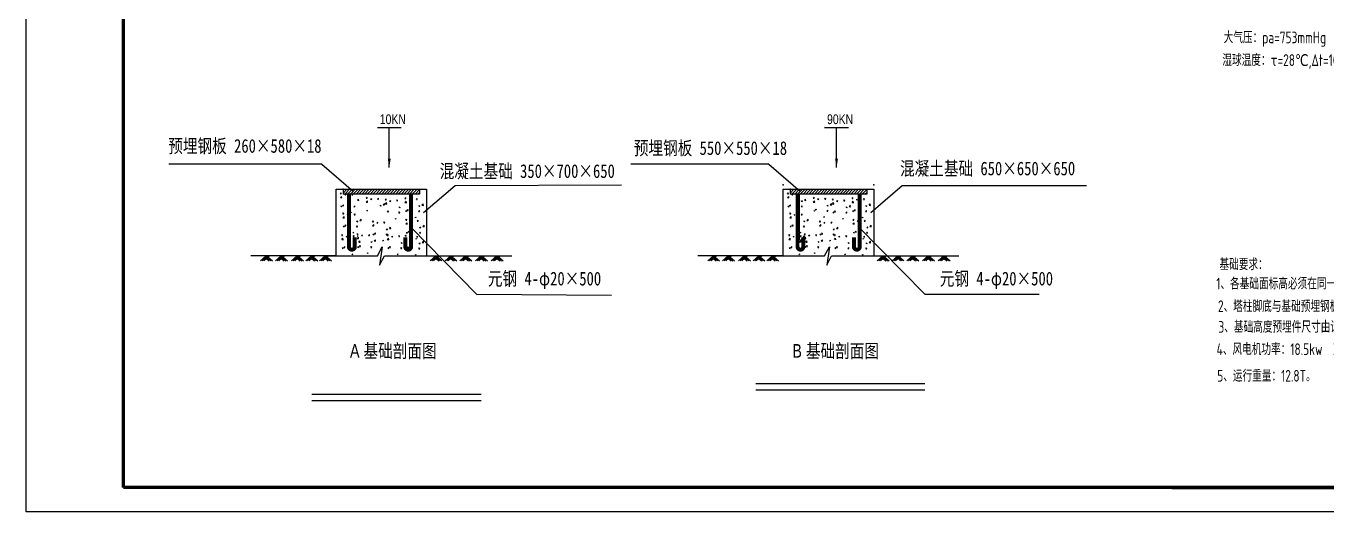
# Model space of a CAD drawing. Extents: x -194157 to -193737, y -49698 to -49401.
# Drawn here: x -194157 to -193890.2, y -49698.1 to -49598.5 of the extents above; entities that cross this region are included whole.
import ezdxf

# ---------------------------------------------------------------- set-up
doc = ezdxf.new("R2010")
doc.units = 0
doc.layers.get('0').update_dxf_attribs({"linetype": 'CONTINUOUS'})
doc.layers.add('图框线', color=6, linetype='CONTINUOUS', lineweight=80)
doc.layers.add('文字', color=3, linetype='CONTINUOUS')
doc.layers.add('细实线', color=9, linetype='CONTINUOUS')
doc.styles.add('ISOCP', font='isocp.shx', dxfattribs={"bigfont": 'hztxt.shx'})
doc.styles.get("Standard").update_dxf_attribs({"font": ''})
doc.styles.add('尺寸', font='txt4.shx', dxfattribs={"width": 0.8, "bigfont": 'gbcbig.shx'})
doc.styles.add('标题', font='ARIALN.TTF', dxfattribs={"width": 0.785})
doc.styles.get('Standard').set_extended_font_data('SimSun')
doc.dimstyles.new('DIN', dxfattribs={"dimtxt": 2.5, "dimasz": 2.5, "dimexe": 1.25, "dimexo": 0.625, "dimtad": 1, "dimtih": 1, "dimdec": 4, "dimdsep": 46, "dimlunit": 6, "dimtxsty": 'Standard', "dimcen": 2.5, "dimadec": 0, "dimazin": 0, "dimtfac": 1, "dimtdec": 4, "dimtmove": 0, "dimatfit": 3, "dimfxl": 0, "dimtvp": 1, "dimtolj": 1, "dimtzin": 0, "dimarcsym": 0})

msp = doc.modelspace()

# ---------------------------------------------------------------- linework, layer by layer
for p, q in [((-194084.94621, -49619.3233), (-194080.06733, -49619.3233)), ((-193993.219, -49619.3233), (-193988.34011, -49619.3233)), ((-194007.35297, -49671.79197), (-193972.64015, -49671.79197)), ((-194007.35297, -49673.10841), (-193972.64015, -49673.10841)), ((-194098.40448, -49673.98559), (-194063.69166, -49673.98559)), ((-194098.40448, -49675.30203), (-194063.69166, -49675.30203))]:
    msp.add_line(p, q)
at = {"color": 5}
for p, q in [((-194096.31665, -49626.87851), (-194127.70763, -49626.87851)), ((-194096.31665, -49626.87851), (-194089.85332, -49632.43154)), ((-194004.62963, -49626.87851), (-194032.95995, -49626.87851)), ((-194004.62963, -49626.87851), (-193998.1663, -49632.43154)), ((-194068.99337, -49631.28977), (-194075.4567, -49636.84281)), ((-194034.9114, -49631.16499), (-194068.99337, -49631.28977)), ((-193977.30635, -49631.28977), (-193983.76968, -49636.84281)), ((-193939.49336, -49631.28977), (-193977.30635, -49631.28977)), ((-194064.54382, -49653.55457), (-194078.05956, -49639.7765)), ((-193972.56983, -49653.55457), (-193986.44274, -49639.52952)), ((-194036.92918, -49653.76503), (-194064.54382, -49653.55457)), ((-193949.2209, -49653.55457), (-193972.56983, -49653.55457))]:
    msp.add_line(p, q, dxfattribs=at)
at = {"layer": '图框线'}
for p, q in [((-194137.00229, -49693.14325), (-194137.00229, -49406.14325)), ((-193742.00229, -49693.14325), (-194137.00229, -49693.14325)), ((-193922.00229, -49693.14325), (-193742.00229, -49693.14325))]:
    msp.add_line(p, q, dxfattribs=at)
at = {"layer": '细实线'}
for p, q in [((-194157.00229, -49698.14325), (-194157.00229, -49401.14325)), ((-194093.42678, -49632.005), (-194074.84284, -49632.005)), ((-194093.42678, -49645.64043), (-194093.42678, -49632.005)), ((-194092.53433, -49633.71748), (-194092.28024, -49633.45267)), ((-194092.53433, -49633.71748), (-194092.2442, -49633.76248)), ((-194092.53328, -49632.90122), (-194092.37602, -49632.7138)), ((-194092.53328, -49632.90122), (-194092.3383, -49632.91828)), ((-194092.33825, -49632.91845), (-194092.37597, -49632.71397)), ((-194092.24416, -49633.76262), (-194092.2802, -49633.45281)), ((-194091.99236, -49632.78954), (-194091.20782, -49632.005)), ((-194091.99236, -49632.21285), (-194091.78451, -49632.005)), ((-194091.99236, -49632.005), (-194091.99236, -49632.99729)), ((-194076.27725, -49632.99729), (-194091.99236, -49632.99729)), ((-194091.64837, -49633.10164), (-194091.41995, -49633.01395)), ((-194091.64837, -49633.10164), (-194091.4861, -49633.21109)), ((-194091.62343, -49632.99729), (-194090.63114, -49632.005)), ((-194091.48605, -49633.21125), (-194091.41991, -49633.01412)), ((-194091.04674, -49632.99729), (-194090.05445, -49632.005)), ((-194090.47005, -49632.99729), (-194089.47776, -49632.005)), ((-194090.19342, -49633.10594), (-194090.03615, -49632.91851)), ((-194090.19342, -49633.10594), (-194089.99843, -49633.123)), ((-194089.99838, -49633.12316), (-194090.0361, -49632.91868)), ((-194089.89337, -49632.99729), (-194088.90108, -49632.005)), ((-194089.31668, -49632.99729), (-194088.32439, -49632.005)), ((-194088.73999, -49632.99729), (-194087.7477, -49632.005)), ((-194088.16331, -49632.99729), (-194087.17102, -49632.005)), ((-194087.58662, -49632.99729), (-194086.59433, -49632.005)), ((-194087.22583, -49633.80803), (-194087.06856, -49633.6206)), ((-194087.22583, -49633.80803), (-194087.03084, -49633.82509)), ((-194087.0308, -49633.82526), (-194087.06852, -49633.62077)), ((-194087.00993, -49632.99729), (-194086.01764, -49632.005)), ((-194086.43325, -49632.99729), (-194085.44096, -49632.005)), ((-194085.85656, -49632.99729), (-194084.86427, -49632.005)), ((-194085.27988, -49632.99729), (-194084.28758, -49632.005)), ((-194084.70319, -49632.99729), (-194083.7109, -49632.005)), ((-194084.1265, -49632.99729), (-194083.13421, -49632.005)), ((-194083.54982, -49632.99729), (-194082.55752, -49632.005)), ((-194082.97313, -49632.99729), (-194081.98084, -49632.005)), ((-194082.39644, -49632.99729), (-194081.40415, -49632.005)), ((-194081.81976, -49632.99729), (-194080.82747, -49632.005)), ((-194081.24307, -49632.99729), (-194080.25078, -49632.005)), ((-194080.66638, -49632.99729), (-194079.67409, -49632.005)), ((-194080.0897, -49632.99729), (-194079.09741, -49632.005)), ((-194079.51301, -49632.99729), (-194078.52072, -49632.005)), ((-194079.28734, -49633.89871), (-194079.13007, -49633.71128)), ((-194079.0923, -49633.91593), (-194079.13002, -49633.71145)), ((-194078.93632, -49632.99729), (-194077.94403, -49632.005)), ((-194078.35964, -49632.99729), (-194077.36735, -49632.005)), ((-194077.78295, -49632.99729), (-194076.79066, -49632.005)), ((-194077.20626, -49632.99729), (-194076.27725, -49632.06828)), ((-194076.62958, -49632.99729), (-194076.27725, -49632.64496)), ((-194076.27725, -49632.005), (-194076.27725, -49632.99729)), ((-194074.84284, -49632.005), (-194074.84284, -49645.64043)), ((-194001.73975, -49632.005), (-193983.15582, -49632.005)), ((-194001.73975, -49645.64043), (-194001.73975, -49632.005)), ((-194000.84731, -49633.71748), (-194000.59322, -49633.45267)), ((-194000.84731, -49633.71748), (-194000.55718, -49633.76248)), ((-194000.84626, -49632.90122), (-194000.68899, -49632.7138)), ((-194000.84626, -49632.90122), (-194000.65127, -49632.91828)), ((-194000.65122, -49632.91845), (-194000.68894, -49632.71397)), ((-194000.55713, -49633.76262), (-194000.59317, -49633.45281)), ((-194000.30534, -49632.005), (-194000.30534, -49632.99729)), ((-194000.30534, -49632.78954), (-193999.5208, -49632.005)), ((-194000.30534, -49632.21285), (-194000.09749, -49632.005)), ((-193984.59023, -49632.99729), (-194000.30534, -49632.99729)), ((-193999.96135, -49633.10164), (-193999.73293, -49633.01395)), ((-193999.96135, -49633.10164), (-193999.79908, -49633.21109)), ((-193999.9364, -49632.99729), (-193998.94411, -49632.005)), ((-193999.79903, -49633.21125), (-193999.73288, -49633.01412)), ((-193999.35972, -49632.99729), (-193998.36743, -49632.005)), ((-193998.78303, -49632.99729), (-193997.79074, -49632.005)), ((-193998.56255, -49632.99729), (-193998.56255, -49642.33585)), ((-193998.50639, -49633.10594), (-193998.34912, -49632.91851)), ((-193998.50639, -49633.10594), (-193998.3114, -49633.123)), ((-193998.41732, -49632.99729), (-193998.41732, -49642.33585)), ((-193998.31136, -49633.12316), (-193998.34908, -49632.91868)), ((-193998.20634, -49632.99729), (-193997.21405, -49632.005)), ((-193997.62966, -49632.99729), (-193996.63737, -49632.005)), ((-193997.05297, -49632.99729), (-193996.06068, -49632.005)), ((-193996.47628, -49632.99729), (-193995.48399, -49632.005)), ((-193995.8996, -49632.99729), (-193994.90731, -49632.005)), ((-193995.53881, -49633.80803), (-193995.38154, -49633.6206)), ((-193995.53881, -49633.80803), (-193995.34382, -49633.82509)), ((-193995.34377, -49633.82526), (-193995.38149, -49633.62077)), ((-193995.32291, -49632.99729), (-193994.33062, -49632.005)), ((-193994.74623, -49632.99729), (-193993.75393, -49632.005)), ((-193994.16954, -49632.99729), (-193993.17725, -49632.005)), ((-193993.59285, -49632.99729), (-193992.60056, -49632.005)), ((-193993.01617, -49632.99729), (-193992.02387, -49632.005)), ((-193992.43948, -49632.99729), (-193991.44719, -49632.005)), ((-193991.86279, -49632.99729), (-193990.8705, -49632.005)), ((-193991.28611, -49632.99729), (-193990.29381, -49632.005)), ((-193990.70942, -49632.99729), (-193989.71713, -49632.005)), ((-193990.13273, -49632.99729), (-193989.14044, -49632.005)), ((-193989.55605, -49632.99729), (-193988.56376, -49632.005)), ((-193988.97936, -49632.99729), (-193987.98707, -49632.005)), ((-193988.40267, -49632.99729), (-193987.41038, -49632.005)), ((-193987.82599, -49632.99729), (-193986.8337, -49632.005)), ((-193987.60032, -49633.89871), (-193987.44305, -49633.71128)), ((-193987.40528, -49633.91593), (-193987.443, -49633.71145)), ((-193987.2493, -49632.99729), (-193986.25701, -49632.005)), ((-193986.67261, -49632.99729), (-193985.68032, -49632.005)), ((-193986.09593, -49632.99729), (-193985.10364, -49632.005)), ((-193985.51924, -49632.99729), (-193984.59023, -49632.06828)), ((-193984.94255, -49632.99729), (-193984.59023, -49632.64496)), ((-193984.59023, -49632.005), (-193984.59023, -49632.99729)), ((-193983.15582, -49632.005), (-193983.15582, -49645.64043)), ((-194092.44212, -49635.46724), (-194092.2137, -49635.37956)), ((-194092.44212, -49635.46724), (-194092.27985, -49635.5767)), ((-194092.27981, -49635.57686), (-194092.21366, -49635.37973)), ((-194092.08065, -49635.35505), (-194091.92338, -49635.16762)), ((-194092.08065, -49635.35505), (-194091.88566, -49635.37211)), ((-194091.88561, -49635.37228), (-194091.92333, -49635.16779)), ((-194089.74078, -49635.55976), (-194089.58351, -49635.37234)), ((-194089.74078, -49635.55976), (-194089.54579, -49635.57682)), ((-194089.54574, -49635.57699), (-194089.58346, -49635.3725)), ((-194089.05275, -49634.25744), (-194088.79866, -49633.99263)), ((-194089.05275, -49634.25744), (-194088.76262, -49634.30244)), ((-194088.76257, -49634.30259), (-194088.79861, -49633.99277)), ((-194087.22688, -49634.62429), (-194086.97279, -49634.35947)), ((-194087.22688, -49634.62429), (-194086.93675, -49634.66928)), ((-194087.13467, -49636.37405), (-194086.90625, -49636.28637)), ((-194087.13467, -49636.37405), (-194086.9724, -49636.4835)), ((-194086.9367, -49634.66943), (-194086.97275, -49634.35962)), ((-194086.34092, -49634.00844), (-194086.1125, -49633.92076)), ((-194086.34092, -49634.00844), (-194086.17865, -49634.11789)), ((-194086.1786, -49634.11806), (-194086.11245, -49633.92093)), ((-194084.88596, -49634.01274), (-194084.72869, -49633.82532)), ((-194084.88596, -49634.01274), (-194084.69097, -49634.0298)), ((-194084.69093, -49634.02997), (-194084.72865, -49633.82548)), ((-194084.39367, -49635.32188), (-194084.16525, -49635.2342)), ((-194084.39367, -49635.32188), (-194084.2314, -49635.43133)), ((-194084.23135, -49635.4315), (-194084.16521, -49635.23436)), ((-194083.7453, -49635.16425), (-194083.49121, -49634.89943)), ((-194083.7453, -49635.16425), (-194083.45516, -49635.20925)), ((-194083.45512, -49635.20939), (-194083.49116, -49634.89958)), ((-194083.32568, -49634.987), (-194083.07159, -49634.72218)), ((-194083.32568, -49634.987), (-194083.03555, -49635.032)), ((-194083.32463, -49634.17074), (-194083.16736, -49633.98332)), ((-194083.32463, -49634.17074), (-194083.12964, -49634.1878)), ((-194083.1296, -49634.18797), (-194083.16732, -49633.98348)), ((-194083.0355, -49635.03214), (-194083.07155, -49634.72233)), ((-194082.87199, -49636.62457), (-194082.71472, -49636.43714)), ((-194082.67696, -49636.64179), (-194082.71468, -49636.43731)), ((-194082.43972, -49634.37115), (-194082.2113, -49634.28347)), ((-194082.43972, -49634.37115), (-194082.27745, -49634.48061)), ((-194082.2774, -49634.48077), (-194082.21125, -49634.28364)), ((-194080.98476, -49634.37545), (-194080.82749, -49634.18803)), ((-194080.98476, -49634.37545), (-194080.78977, -49634.39251)), ((-194080.78973, -49634.39268), (-194080.82745, -49634.1882)), ((-194080.49247, -49635.68459), (-194080.26405, -49635.59691)), ((-194080.49247, -49635.68459), (-194080.3302, -49635.79404)), ((-194080.33015, -49635.79421), (-194080.26401, -49635.59708)), ((-194079.28839, -49634.71496), (-194079.0343, -49634.45015)), ((-194079.28839, -49634.71496), (-194078.99826, -49634.75996)), ((-194079.28734, -49633.89871), (-194079.09235, -49633.91577)), ((-194079.19618, -49636.46472), (-194078.96776, -49636.37704)), ((-194079.19618, -49636.46472), (-194079.0339, -49636.57418)), ((-194078.99821, -49634.76011), (-194079.03425, -49634.45029)), ((-194079.03386, -49636.57434), (-194078.96771, -49636.37721)), ((-194078.8347, -49636.35253), (-194078.67743, -49636.16511)), ((-194078.8347, -49636.35253), (-194078.63971, -49636.36959)), ((-194078.63966, -49636.36976), (-194078.67738, -49636.16527)), ((-194078.40242, -49634.09912), (-194078.17401, -49634.01144)), ((-194078.40242, -49634.09912), (-194078.24015, -49634.20857)), ((-194078.24011, -49634.20874), (-194078.17396, -49634.0116)), ((-194076.94747, -49634.10342), (-194076.7902, -49633.91599)), ((-194076.94747, -49634.10342), (-194076.75248, -49634.12048)), ((-194076.75243, -49634.12065), (-194076.79015, -49633.91616)), ((-194076.49483, -49636.55724), (-194076.33756, -49636.36982)), ((-194076.45518, -49635.41255), (-194076.22676, -49635.32487)), ((-194076.45518, -49635.41255), (-194076.2929, -49635.52201)), ((-194076.2998, -49636.57447), (-194076.33752, -49636.36999)), ((-194076.29286, -49635.52217), (-194076.22671, -49635.32504)), ((-194075.8068, -49635.25493), (-194075.55271, -49634.99011)), ((-194075.8068, -49635.25493), (-194075.51667, -49635.29992)), ((-194075.51662, -49635.30007), (-194075.55267, -49634.99026)), ((-194000.7551, -49635.46724), (-194000.52668, -49635.37956)), ((-194000.7551, -49635.46724), (-194000.59283, -49635.5767)), ((-194000.59278, -49635.57686), (-194000.52664, -49635.37973)), ((-194000.39362, -49635.35505), (-194000.23635, -49635.16762)), ((-194000.39362, -49635.35505), (-194000.19863, -49635.37211)), ((-194000.19859, -49635.37228), (-194000.23631, -49635.16779)), ((-193998.05375, -49635.55976), (-193997.89648, -49635.37234)), ((-193998.05375, -49635.55976), (-193997.85876, -49635.57682)), ((-193998.0141, -49634.41507), (-193997.78568, -49634.32739)), ((-193998.0141, -49634.41507), (-193997.85183, -49634.52452)), ((-193997.85872, -49635.57699), (-193997.89644, -49635.3725)), ((-193997.85178, -49634.52469), (-193997.78564, -49634.32756)), ((-193997.36572, -49634.25744), (-193997.11163, -49633.99263)), ((-193997.36572, -49634.25744), (-193997.07559, -49634.30244)), ((-193997.07555, -49634.30259), (-193997.11159, -49633.99277)), ((-193995.53986, -49634.62429), (-193995.28577, -49634.35947)), ((-193995.53986, -49634.62429), (-193995.24973, -49634.66928)), ((-193995.44765, -49636.37405), (-193995.28538, -49636.4835)), ((-193995.24968, -49634.66943), (-193995.28572, -49634.35962)), ((-193995.28533, -49636.48367), (-193995.21918, -49636.28653)), ((-193995.08617, -49636.26186), (-193994.9289, -49636.07443)), ((-193994.89114, -49636.27908), (-193994.92886, -49636.0746)), ((-193994.6539, -49634.00844), (-193994.42548, -49633.92076)), ((-193994.6539, -49634.00844), (-193994.49162, -49634.11789)), ((-193994.49158, -49634.11806), (-193994.42543, -49633.92093)), ((-193993.19894, -49634.01274), (-193993.04167, -49633.82532)), ((-193993.19894, -49634.01274), (-193993.00395, -49634.0298)), ((-193993.0039, -49634.02997), (-193993.04162, -49633.82548)), ((-193992.7463, -49636.46657), (-193992.58903, -49636.27914)), ((-193992.7463, -49636.46657), (-193992.55131, -49636.48363)), ((-193992.70665, -49635.32188), (-193992.47823, -49635.2342)), ((-193992.70665, -49635.32188), (-193992.54438, -49635.43133)), ((-193992.55127, -49636.4838), (-193992.58899, -49636.27931)), ((-193992.54433, -49635.4315), (-193992.47818, -49635.23436)), ((-193992.05827, -49635.16425), (-193991.80418, -49634.89943)), ((-193992.05827, -49635.16425), (-193991.76814, -49635.20925)), ((-193991.76809, -49635.20939), (-193991.80414, -49634.89958)), ((-193991.63866, -49634.987), (-193991.38457, -49634.72218)), ((-193991.63866, -49634.987), (-193991.34853, -49635.032)), ((-193991.63761, -49634.17074), (-193991.48034, -49633.98332)), ((-193991.63761, -49634.17074), (-193991.44262, -49634.1878)), ((-193991.44257, -49634.18797), (-193991.48029, -49633.98348)), ((-193991.34848, -49635.03214), (-193991.38452, -49634.72233)), ((-193991.18497, -49636.62457), (-193991.0277, -49636.43714)), ((-193990.98994, -49636.64179), (-193991.02765, -49636.43731)), ((-193990.7527, -49634.37115), (-193990.52428, -49634.28347)), ((-193990.7527, -49634.37115), (-193990.59042, -49634.48061)), ((-193990.59038, -49634.48077), (-193990.52423, -49634.28364)), ((-193989.29774, -49634.37545), (-193989.14047, -49634.18803)), ((-193989.29774, -49634.37545), (-193989.10275, -49634.39251)), ((-193989.1027, -49634.39268), (-193989.14042, -49634.1882)), ((-193988.80545, -49635.68459), (-193988.57703, -49635.59691)), ((-193988.80545, -49635.68459), (-193988.64318, -49635.79404)), ((-193988.64313, -49635.79421), (-193988.57698, -49635.59708)), ((-193988.15707, -49635.52696), (-193987.90298, -49635.26214)), ((-193988.15707, -49635.52696), (-193987.86694, -49635.57196)), ((-193987.60137, -49634.71496), (-193987.34728, -49634.45015)), ((-193987.60137, -49634.71496), (-193987.31123, -49634.75996)), ((-193987.60032, -49633.89871), (-193987.40533, -49633.91577)), ((-193987.50915, -49636.46472), (-193987.28074, -49636.37704)), ((-193987.50915, -49636.46472), (-193987.34688, -49636.57418)), ((-193987.31119, -49634.76011), (-193987.34723, -49634.45029)), ((-193987.34684, -49636.57434), (-193987.28069, -49636.37721)), ((-193987.14768, -49636.35253), (-193986.99041, -49636.16511)), ((-193987.14768, -49636.35253), (-193986.95269, -49636.36959)), ((-193986.95264, -49636.36976), (-193986.99036, -49636.16527)), ((-193986.7154, -49634.09912), (-193986.48698, -49634.01144)), ((-193986.7154, -49634.09912), (-193986.55313, -49634.20857)), ((-193986.55308, -49634.20874), (-193986.48694, -49634.0116)), ((-193985.26045, -49634.10342), (-193985.10318, -49633.91599)), ((-193985.26045, -49634.10342), (-193985.06546, -49634.12048)), ((-193985.06541, -49634.12065), (-193985.10313, -49633.91616)), ((-193984.80781, -49636.55724), (-193984.65054, -49636.36982)), ((-193984.76815, -49635.41255), (-193984.53974, -49635.32487)), ((-193984.76815, -49635.41255), (-193984.60588, -49635.52201)), ((-193984.61277, -49636.57447), (-193984.65049, -49636.36999)), ((-193984.60584, -49635.52217), (-193984.53969, -49635.32504)), ((-193984.11978, -49635.25493), (-193983.86569, -49634.99011)), ((-193984.11978, -49635.25493), (-193983.82965, -49635.29992)), ((-193983.8296, -49635.30007), (-193983.86564, -49634.99026)), ((-194092.03535, -49637.84342), (-194091.78126, -49637.5786)), ((-194092.03535, -49637.84342), (-194091.74522, -49637.88841)), ((-194092.0343, -49637.02716), (-194091.87703, -49636.83973)), ((-194092.0343, -49637.02716), (-194091.83931, -49637.04422)), ((-194091.83926, -49637.04438), (-194091.87698, -49636.8399)), ((-194091.74517, -49637.88856), (-194091.78121, -49637.57874)), ((-194091.14938, -49637.22757), (-194090.92097, -49637.13989)), ((-194091.14938, -49637.22757), (-194090.98711, -49637.33702)), ((-194090.98707, -49637.33719), (-194090.92092, -49637.14005)), ((-194090.48082, -49636.77528), (-194090.26646, -49636.693)), ((-194090.29397, -49636.77528), (-194090.26641, -49636.69316)), ((-194089.69443, -49637.23187), (-194089.53716, -49637.04444)), ((-194089.69443, -49637.23187), (-194089.49944, -49637.24893)), ((-194089.49939, -49637.2491), (-194089.53711, -49637.04461)), ((-194089.20214, -49638.541), (-194088.97372, -49638.45332)), ((-194089.20214, -49638.541), (-194089.03986, -49638.65046)), ((-194089.03982, -49638.65063), (-194088.97367, -49638.45349)), ((-194088.55376, -49638.38338), (-194088.29967, -49638.11856)), ((-194088.55376, -49638.38338), (-194088.26363, -49638.42837)), ((-194088.26358, -49638.42852), (-194088.29963, -49638.11871)), ((-194085.95567, -49638.6594), (-194085.79841, -49638.47197)), ((-194085.95567, -49638.6594), (-194085.76069, -49638.67645)), ((-194085.76064, -49638.67662), (-194085.79836, -49638.47214)), ((-194085.07076, -49638.85981), (-194084.84234, -49638.77212)), ((-194085.07076, -49638.85981), (-194084.90849, -49638.96926)), ((-194084.90844, -49638.96942), (-194084.8423, -49638.77229)), ((-194083.61581, -49638.86411), (-194083.45854, -49638.67668)), ((-194083.61581, -49638.86411), (-194083.42082, -49638.88117)), ((-194083.42077, -49638.88133), (-194083.45849, -49638.67685)), ((-194082.87199, -49636.62457), (-194082.677, -49636.64163)), ((-194081.27217, -49638.0448), (-194081.0578, -49637.96252)), ((-194081.08531, -49638.0448), (-194081.05776, -49637.96268)), ((-194080.53212, -49636.82928), (-194080.37486, -49636.64185)), ((-194080.53212, -49636.82928), (-194080.33714, -49636.84634)), ((-194080.33709, -49636.84651), (-194080.37481, -49636.64202)), ((-194079.10694, -49639.11293), (-194078.85285, -49638.84812)), ((-194079.10694, -49639.11293), (-194078.81681, -49639.15793)), ((-194079.10589, -49638.29668), (-194078.94862, -49638.10925)), ((-194079.10589, -49638.29668), (-194078.9109, -49638.31374)), ((-194078.91085, -49638.3139), (-194078.94857, -49638.10942)), ((-194078.81676, -49639.15807), (-194078.8528, -49638.84826)), ((-194078.22097, -49638.49709), (-194077.99256, -49638.40941)), ((-194078.22097, -49638.49709), (-194078.0587, -49638.60654)), ((-194078.05866, -49638.60671), (-194077.99251, -49638.40957)), ((-194077.23487, -49637.77277), (-194077.02051, -49637.69048)), ((-194077.04802, -49637.77277), (-194077.02047, -49637.69065)), ((-194076.76602, -49638.50139), (-194076.60875, -49638.31396)), ((-194076.76602, -49638.50139), (-194076.57103, -49638.51845)), ((-194076.57098, -49638.51862), (-194076.6087, -49638.31413)), ((-194076.49483, -49636.55724), (-194076.29984, -49636.5743)), ((-194000.34833, -49637.84342), (-194000.09424, -49637.5786)), ((-194000.34833, -49637.84342), (-194000.05819, -49637.88841)), ((-194000.34728, -49637.02716), (-194000.19001, -49636.83973)), ((-194000.34728, -49637.02716), (-194000.15229, -49637.04422)), ((-194000.15224, -49637.04438), (-194000.18996, -49636.8399)), ((-194000.05815, -49637.88856), (-194000.09419, -49637.57874)), ((-193999.46236, -49637.22757), (-193999.23394, -49637.13989)), ((-193999.46236, -49637.22757), (-193999.30009, -49637.33702)), ((-193998.7938, -49636.77528), (-193998.57943, -49636.693)), ((-193998.60694, -49636.77528), (-193998.57939, -49636.69316)), ((-193998.00741, -49637.23187), (-193997.85014, -49637.04444)), ((-193998.00741, -49637.23187), (-193997.81242, -49637.24893)), ((-193997.81237, -49637.2491), (-193997.85009, -49637.04461)), ((-193997.51511, -49638.541), (-193997.2867, -49638.45332)), ((-193997.51511, -49638.541), (-193997.35284, -49638.65046)), ((-193997.3528, -49638.65063), (-193997.28665, -49638.45349)), ((-193996.86674, -49638.38338), (-193996.61265, -49638.11856)), ((-193996.86674, -49638.38338), (-193996.57661, -49638.42837)), ((-193996.57656, -49638.42852), (-193996.6126, -49638.11871)), ((-193994.26865, -49638.6594), (-193994.11138, -49638.47197)), ((-193994.26865, -49638.6594), (-193994.07366, -49638.67645)), ((-193994.07361, -49638.67662), (-193994.11133, -49638.47214)), ((-193993.48634, -49637.68209), (-193993.27198, -49637.5998)), ((-193993.38374, -49638.85981), (-193993.15532, -49638.77212)), ((-193993.38374, -49638.85981), (-193993.22147, -49638.96926)), ((-193993.29949, -49637.68209), (-193993.27194, -49637.59997)), ((-193993.22142, -49638.96942), (-193993.15527, -49638.77229)), ((-193991.92878, -49638.86411), (-193991.77151, -49638.67668)), ((-193991.92878, -49638.86411), (-193991.73379, -49638.88117)), ((-193991.73375, -49638.88133), (-193991.77147, -49638.67685)), ((-193991.54645, -49636.73676), (-193991.31803, -49636.64908)), ((-193991.54645, -49636.73676), (-193991.38418, -49636.84621)), ((-193991.38413, -49636.84638), (-193991.31798, -49636.64924)), ((-193991.18497, -49636.62457), (-193990.98998, -49636.64163)), ((-193989.58514, -49638.0448), (-193989.37078, -49637.96252)), ((-193989.39829, -49638.0448), (-193989.37074, -49637.96268)), ((-193988.8451, -49636.82928), (-193988.68783, -49636.64185)), ((-193988.8451, -49636.82928), (-193988.65011, -49636.84634)), ((-193988.65007, -49636.84651), (-193988.68779, -49636.64202)), ((-193987.41991, -49639.11293), (-193987.16582, -49638.84812)), ((-193987.41991, -49639.11293), (-193987.12978, -49639.15793)), ((-193987.41886, -49638.29668), (-193987.2616, -49638.10925)), ((-193987.41886, -49638.29668), (-193987.22388, -49638.31374)), ((-193987.22383, -49638.3139), (-193987.26155, -49638.10942)), ((-193987.12974, -49639.15807), (-193987.16578, -49638.84826)), ((-193986.53395, -49638.49709), (-193986.30553, -49638.40941)), ((-193986.53395, -49638.49709), (-193986.37168, -49638.60654)), ((-193986.37163, -49638.60671), (-193986.30549, -49638.40957)), ((-193985.54785, -49637.77277), (-193985.33349, -49637.69048)), ((-193985.361, -49637.77277), (-193985.33344, -49637.69065)), ((-193985.079, -49638.50139), (-193984.92173, -49638.31396)), ((-193985.079, -49638.50139), (-193984.88401, -49638.51845)), ((-193984.88396, -49638.51862), (-193984.92168, -49638.31413)), ((-193984.80781, -49636.55724), (-193984.61282, -49636.5743)), ((-194092.26111, -49641.47047), (-194092.10384, -49641.28304)), ((-194092.26111, -49641.47047), (-194092.06612, -49641.48753)), ((-194092.06607, -49641.48769), (-194092.10379, -49641.28321)), ((-194091.94314, -49639.59318), (-194091.71472, -49639.5055)), ((-194091.94314, -49639.59318), (-194091.78086, -49639.70263)), ((-194091.78082, -49639.70279), (-194091.71467, -49639.50566)), ((-194091.58166, -49639.48098), (-194091.42439, -49639.29356)), ((-194091.58166, -49639.48098), (-194091.38667, -49639.49804)), ((-194091.38662, -49639.49821), (-194091.42434, -49639.29372)), ((-194091.37619, -49641.67088), (-194091.14778, -49641.5832)), ((-194091.37619, -49641.67088), (-194091.21392, -49641.78033)), ((-194091.21388, -49641.7805), (-194091.14773, -49641.58336)), ((-194089.98183, -49640.90122), (-194089.76747, -49640.81893)), ((-194089.92124, -49641.67518), (-194089.76397, -49641.48775)), ((-194089.92124, -49641.67518), (-194089.72625, -49641.69224)), ((-194089.7262, -49641.69241), (-194089.76392, -49641.48792)), ((-194089.24179, -49639.6857), (-194089.08452, -49639.49827)), ((-194089.24179, -49639.6857), (-194089.0468, -49639.70275)), ((-194089.08676, -49642.06003), (-194088.83267, -49641.79521)), ((-194089.08571, -49641.24377), (-194088.92844, -49641.05634)), ((-194089.08571, -49641.24377), (-194088.89072, -49641.26083)), ((-194089.04676, -49639.70292), (-194089.08448, -49639.49844)), ((-194089.05799, -49641.52201), (-194088.94248, -49641.61006)), ((-194088.79658, -49642.10517), (-194088.83263, -49641.79535)), ((-194088.2008, -49641.44418), (-194087.97238, -49641.3565)), ((-194088.2008, -49641.44418), (-194088.03853, -49641.55363)), ((-194086.74584, -49641.44848), (-194086.58857, -49641.26105)), ((-194086.74584, -49641.44848), (-194086.55085, -49641.46554)), ((-194086.55081, -49641.46571), (-194086.58853, -49641.26122)), ((-194085.95672, -49639.47565), (-194085.70263, -49639.21084)), ((-194085.95672, -49639.47565), (-194085.66659, -49639.52065)), ((-194085.86451, -49641.22541), (-194085.63609, -49641.13773)), ((-194085.86451, -49641.22541), (-194085.70224, -49641.33487)), ((-194085.66655, -49639.52079), (-194085.70259, -49639.21098)), ((-194085.7022, -49641.33503), (-194085.63605, -49641.1379)), ((-194085.50304, -49641.11322), (-194085.34577, -49640.92579)), ((-194085.50304, -49641.11322), (-194085.30805, -49641.13028)), ((-194085.308, -49641.13045), (-194085.34572, -49640.92596)), ((-194083.16317, -49641.31793), (-194083.0059, -49641.13051)), ((-194083.16317, -49641.31793), (-194082.96818, -49641.33499)), ((-194083.12351, -49640.17324), (-194082.89509, -49640.08556)), ((-194083.12351, -49640.17324), (-194082.96124, -49640.28269)), ((-194082.96813, -49641.33516), (-194083.00585, -49641.13067)), ((-194082.96119, -49640.28286), (-194082.89505, -49640.08573)), ((-194082.91636, -49641.47047), (-194082.75909, -49641.28305)), ((-194082.91636, -49641.47047), (-194082.72137, -49641.48753)), ((-194082.72133, -49641.4877), (-194082.75904, -49641.28321)), ((-194082.47514, -49640.01561), (-194082.22105, -49639.7508)), ((-194082.47514, -49640.01561), (-194082.185, -49640.06061)), ((-194082.18496, -49640.06076), (-194082.221, -49639.75094)), ((-194082.03145, -49641.67088), (-194081.80303, -49641.5832)), ((-194082.03145, -49641.67088), (-194081.86918, -49641.78034)), ((-194081.86913, -49641.7805), (-194081.80298, -49641.58337)), ((-194080.57649, -49641.67519), (-194080.41922, -49641.48776)), ((-194080.57649, -49641.67519), (-194080.3815, -49641.69224)), ((-194080.38146, -49641.69241), (-194080.41918, -49641.48793)), ((-194079.21163, -49641.52201), (-194079.32713, -49641.61006)), ((-194079.24198, -49641.56115), (-194079.08471, -49641.37372)), ((-194079.24198, -49641.56115), (-194079.04699, -49641.57821)), ((-194079.04694, -49641.57838), (-194079.08466, -49641.37389)), ((-194079.01472, -49640.86269), (-194078.78631, -49640.77501)), ((-194079.01472, -49640.86269), (-194078.85245, -49640.97215)), ((-194078.85241, -49640.97231), (-194078.78626, -49640.77518)), ((-194078.65325, -49640.7505), (-194078.49598, -49640.56307)), ((-194078.65325, -49640.7505), (-194078.45826, -49640.76756)), ((-194078.45821, -49640.76773), (-194078.49593, -49640.56324)), ((-194078.35707, -49641.76156), (-194078.12865, -49641.67388)), ((-194078.35707, -49641.76156), (-194078.1948, -49641.87101)), ((-194078.19475, -49641.87118), (-194078.1286, -49641.67405)), ((-194076.90211, -49641.76586), (-194076.74484, -49641.57844)), ((-194076.90211, -49641.76586), (-194076.70712, -49641.78292)), ((-194076.70708, -49641.78309), (-194076.7448, -49641.5786)), ((-194076.31338, -49640.95521), (-194076.15611, -49640.76779)), ((-194076.31338, -49640.95521), (-194076.11839, -49640.97227)), ((-194076.27372, -49639.81052), (-194076.04531, -49639.72284)), ((-194076.27372, -49639.81052), (-194076.11145, -49639.91998)), ((-194076.11834, -49640.97244), (-194076.15606, -49640.76796)), ((-194076.11141, -49639.92014), (-194076.04526, -49639.72301)), ((-194075.62535, -49639.65289), (-194075.37126, -49639.38808)), ((-194075.62535, -49639.65289), (-194075.33522, -49639.69789)), ((-194075.33517, -49639.69804), (-194075.37121, -49639.38822)), ((-194000.57408, -49641.47047), (-194000.41682, -49641.28304)), ((-194000.57408, -49641.47047), (-194000.3791, -49641.48753)), ((-194000.37905, -49641.48769), (-194000.41677, -49641.28321)), ((-194000.25611, -49639.59318), (-194000.0277, -49639.5055)), ((-194000.25611, -49639.59318), (-194000.09384, -49639.70263)), ((-193999.89464, -49639.48098), (-193999.73737, -49639.29356)), ((-193999.89464, -49639.48098), (-193999.69965, -49639.49804)), ((-193999.6996, -49639.49821), (-193999.73732, -49639.29372)), ((-193999.68917, -49641.67088), (-193999.46075, -49641.5832)), ((-193999.68917, -49641.67088), (-193999.5269, -49641.78033)), ((-193999.52685, -49641.7805), (-193999.46071, -49641.58336)), ((-193998.29481, -49640.90122), (-193998.08045, -49640.81893)), ((-193998.23422, -49641.67518), (-193998.07695, -49641.48775)), ((-193998.23422, -49641.67518), (-193998.03923, -49641.69224)), ((-193998.14553, -49642.53813), (-193997.37096, -49641.52201)), ((-193998.10796, -49640.90122), (-193998.0804, -49640.8191)), ((-193998.03918, -49641.69241), (-193998.0769, -49641.48792)), ((-193998.03003, -49642.62617), (-193997.25546, -49641.61006)), ((-193997.55477, -49639.6857), (-193997.3975, -49639.49827)), ((-193997.55477, -49639.6857), (-193997.35978, -49639.70275)), ((-193997.39974, -49642.06003), (-193997.14565, -49641.79521)), ((-193997.39869, -49641.24377), (-193997.24142, -49641.05634)), ((-193997.39869, -49641.24377), (-193997.2037, -49641.26083)), ((-193997.35973, -49639.70292), (-193997.39745, -49639.49844)), ((-193997.37096, -49641.52201), (-193997.25546, -49641.61006)), ((-193997.20365, -49641.26099), (-193997.24137, -49641.05651)), ((-193997.10956, -49642.10517), (-193997.1456, -49641.79535)), ((-193996.51377, -49641.44418), (-193996.28536, -49641.3565)), ((-193996.51377, -49641.44418), (-193996.3515, -49641.55363)), ((-193996.35146, -49641.5538), (-193996.28531, -49641.35666)), ((-193995.05882, -49641.44848), (-193994.90155, -49641.26105)), ((-193995.05882, -49641.44848), (-193994.86383, -49641.46554)), ((-193994.86378, -49641.46571), (-193994.9015, -49641.26122)), ((-193994.2697, -49639.47565), (-193994.01561, -49639.21084)), ((-193994.2697, -49639.47565), (-193993.97957, -49639.52065)), ((-193994.17749, -49641.22541), (-193993.94907, -49641.13773)), ((-193994.17749, -49641.22541), (-193994.01522, -49641.33487)), ((-193993.97952, -49639.52079), (-193994.01556, -49639.21098)), ((-193994.01517, -49641.33503), (-193993.94903, -49641.1379)), ((-193993.81601, -49641.11322), (-193993.65874, -49640.92579)), ((-193993.81601, -49641.11322), (-193993.62102, -49641.13028)), ((-193991.47614, -49641.31793), (-193991.31887, -49641.13051)), ((-193991.47614, -49641.31793), (-193991.28115, -49641.33499)), ((-193991.43649, -49640.17324), (-193991.20807, -49640.08556)), ((-193991.43649, -49640.17324), (-193991.27422, -49640.28269)), ((-193991.28111, -49641.33516), (-193991.31883, -49641.13067)), ((-193991.22934, -49641.47047), (-193991.07207, -49641.28305)), ((-193991.22934, -49641.47047), (-193991.03435, -49641.48753)), ((-193991.0343, -49641.4877), (-193991.07202, -49641.28321)), ((-193990.78811, -49640.01561), (-193990.53402, -49639.7508)), ((-193990.78811, -49640.01561), (-193990.49798, -49640.06061)), ((-193990.49794, -49640.06076), (-193990.53398, -49639.75094)), ((-193990.34442, -49641.67088), (-193990.11601, -49641.5832)), ((-193990.34442, -49641.67088), (-193990.18215, -49641.78034)), ((-193990.18211, -49641.7805), (-193990.11596, -49641.58337)), ((-193988.88947, -49641.67519), (-193988.7322, -49641.48776)), ((-193988.88947, -49641.67519), (-193988.69448, -49641.69224)), ((-193988.69443, -49641.69241), (-193988.73215, -49641.48793)), ((-193987.3277, -49640.86269), (-193987.09928, -49640.77501)), ((-193987.16538, -49640.97231), (-193987.09924, -49640.77518)), ((-193986.96623, -49640.7505), (-193986.80896, -49640.56307)), ((-193986.96623, -49640.7505), (-193986.77124, -49640.76756)), ((-193986.77119, -49640.76773), (-193986.80891, -49640.56324)), ((-193985.21509, -49641.76586), (-193985.05782, -49641.57844)), ((-193985.21509, -49641.76586), (-193985.0201, -49641.78292)), ((-193985.02005, -49641.78309), (-193985.05777, -49641.5786)), ((-193984.62636, -49640.95521), (-193984.46909, -49640.76779)), ((-193984.62636, -49640.95521), (-193984.43137, -49640.97227)), ((-193984.5867, -49639.81052), (-193984.35828, -49639.72284)), ((-193984.5867, -49639.81052), (-193984.42443, -49639.91998)), ((-193984.43132, -49640.97244), (-193984.46904, -49640.76796)), ((-193984.42438, -49639.92014), (-193984.35824, -49639.72301)), ((-193983.93833, -49639.65289), (-193983.68424, -49639.38808)), ((-193983.93833, -49639.65289), (-193983.64819, -49639.69789)), ((-193983.64815, -49639.69804), (-193983.68419, -49639.38822)), ((-194092.26216, -49642.28672), (-194092.00807, -49642.02191)), ((-194092.26216, -49642.28672), (-194091.97203, -49642.33172)), ((-194092.16994, -49644.03648), (-194091.94153, -49643.9488)), ((-194092.16994, -49644.03648), (-194092.00767, -49644.14594)), ((-194091.97198, -49642.33186), (-194092.00802, -49642.02205)), ((-194092.00763, -49644.1461), (-194091.94148, -49643.94897)), ((-194091.80847, -49643.92429), (-194091.6512, -49643.73686)), ((-194091.80847, -49643.92429), (-194091.61348, -49643.94135)), ((-194091.61343, -49643.94152), (-194091.65115, -49643.73703)), ((-194089.4686, -49644.129), (-194089.31133, -49643.94158)), ((-194089.4686, -49644.129), (-194089.27361, -49644.14606)), ((-194089.42894, -49642.98431), (-194089.20053, -49642.89663)), ((-194089.42894, -49642.98431), (-194089.26667, -49643.09377)), ((-194089.27357, -49644.14623), (-194089.31128, -49643.94175)), ((-194089.26663, -49643.09393), (-194089.20048, -49642.8968)), ((-194089.08676, -49642.06003), (-194088.79663, -49642.10502)), ((-194088.99455, -49643.80979), (-194088.76613, -49643.72211)), ((-194088.99455, -49643.80979), (-194088.83228, -49643.91924)), ((-194088.83223, -49643.9194), (-194088.76609, -49643.72227)), ((-194088.78057, -49642.82668), (-194088.52648, -49642.56187)), ((-194088.78057, -49642.82668), (-194088.49044, -49642.87168)), ((-194088.63307, -49643.69759), (-194088.4758, -49643.51017)), ((-194088.63307, -49643.69759), (-194088.43808, -49643.71465)), ((-194088.49039, -49642.87183), (-194088.52643, -49642.56201)), ((-194088.43804, -49643.71482), (-194088.47576, -49643.51033)), ((-194086.2932, -49643.90231), (-194086.13594, -49643.71488)), ((-194086.2932, -49643.90231), (-194086.09822, -49643.91936)), ((-194086.25355, -49642.75761), (-194086.02513, -49642.66993)), ((-194086.25355, -49642.75761), (-194086.09128, -49642.86707)), ((-194086.09817, -49643.91953), (-194086.13589, -49643.71505)), ((-194086.09123, -49642.86724), (-194086.02509, -49642.6701)), ((-194085.60518, -49642.59999), (-194085.35108, -49642.33517)), ((-194085.60518, -49642.59999), (-194085.31504, -49642.64498)), ((-194085.315, -49642.64513), (-194085.35104, -49642.33532)), ((-194084.91051, -49645.64043), (-194083.93949, -49643.80721)), ((-194083.93949, -49643.80721), (-194084.47895, -49647.58149)), ((-194083.90321, -49642.53345), (-194083.68885, -49642.45117)), ((-194083.71636, -49642.53345), (-194083.6888, -49642.45134)), ((-194082.91741, -49642.28673), (-194082.66332, -49642.02191)), ((-194082.91741, -49642.28673), (-194082.62728, -49642.33173)), ((-194082.8252, -49644.03649), (-194082.59678, -49643.94881)), ((-194082.8252, -49644.03649), (-194082.66293, -49644.14594)), ((-194082.62723, -49642.33187), (-194082.66328, -49642.02206)), ((-194082.66288, -49644.14611), (-194082.59674, -49643.94898)), ((-194082.46372, -49643.9243), (-194082.30645, -49643.73687)), ((-194082.46372, -49643.9243), (-194082.26873, -49643.94136)), ((-194082.26869, -49643.94152), (-194082.30641, -49643.73704)), ((-194080.12385, -49644.12901), (-194079.96659, -49643.94158)), ((-194080.12385, -49644.12901), (-194079.92887, -49644.14607)), ((-194080.0842, -49642.98432), (-194079.85578, -49642.89664)), ((-194080.0842, -49642.98432), (-194079.92193, -49643.09377)), ((-194079.92882, -49644.14624), (-194079.96654, -49643.94175)), ((-194079.92188, -49643.09394), (-194079.85574, -49642.89681)), ((-194079.43582, -49642.82669), (-194079.18173, -49642.56188)), ((-194079.43582, -49642.82669), (-194079.14569, -49642.87169)), ((-194079.24303, -49642.37741), (-194078.98894, -49642.11259)), ((-194079.24303, -49642.37741), (-194078.9529, -49642.4224)), ((-194079.14565, -49642.87184), (-194079.18169, -49642.56202)), ((-194079.15082, -49644.12717), (-194078.9224, -49644.03949)), ((-194079.15082, -49644.12717), (-194078.98855, -49644.23662)), ((-194078.95285, -49642.42255), (-194078.98889, -49642.11273)), ((-194078.9885, -49644.23679), (-194078.92236, -49644.03965)), ((-194078.78934, -49644.01497), (-194078.63207, -49643.82755)), ((-194078.78934, -49644.01497), (-194078.59435, -49644.03203)), ((-194078.59431, -49644.0322), (-194078.63203, -49643.82772)), ((-194077.05342, -49642.17074), (-194076.83906, -49642.08845)), ((-194076.86657, -49642.17074), (-194076.83901, -49642.08862)), ((-194076.44947, -49644.21969), (-194076.2922, -49644.03226)), ((-194076.44947, -49644.21969), (-194076.25448, -49644.23675)), ((-194076.40982, -49643.075), (-194076.1814, -49642.98732)), ((-194076.40982, -49643.075), (-194076.24755, -49643.18445)), ((-194076.25444, -49644.23691), (-194076.29216, -49644.03243)), ((-194076.2475, -49643.18462), (-194076.18135, -49642.98748)), ((-194075.76144, -49642.91737), (-194075.50735, -49642.65255)), ((-194075.76144, -49642.91737), (-194075.47131, -49642.96236)), ((-194075.47127, -49642.96251), (-194075.50731, -49642.6527)), ((-194000.57513, -49642.28672), (-194000.32104, -49642.02191)), ((-194000.57513, -49642.28672), (-194000.285, -49642.33172)), ((-194000.48292, -49644.03648), (-194000.2545, -49643.9488)), ((-194000.48292, -49644.03648), (-194000.32065, -49644.14594)), ((-194000.28496, -49642.33186), (-194000.321, -49642.02205)), ((-194000.32061, -49644.1461), (-194000.25446, -49643.94897)), ((-194000.12145, -49643.92429), (-193999.96418, -49643.73686)), ((-194000.12145, -49643.92429), (-193999.92646, -49643.94135)), ((-193999.92641, -49643.94152), (-193999.96413, -49643.73703)), ((-193997.78158, -49644.129), (-193997.62431, -49643.94158)), ((-193997.78158, -49644.129), (-193997.58659, -49644.14606)), ((-193997.74192, -49642.98431), (-193997.5135, -49642.89663)), ((-193997.74192, -49642.98431), (-193997.57965, -49643.09377)), ((-193997.58654, -49644.14623), (-193997.62426, -49643.94175)), ((-193997.5796, -49643.09393), (-193997.51346, -49642.8968)), ((-193997.39974, -49642.06003), (-193997.10961, -49642.10502)), ((-193997.30753, -49643.80979), (-193997.07911, -49643.72211)), ((-193997.30753, -49643.80979), (-193997.14526, -49643.91924)), ((-193997.14521, -49643.9194), (-193997.07906, -49643.72227)), ((-193997.09355, -49642.82668), (-193996.83946, -49642.56187)), ((-193997.09355, -49642.82668), (-193996.80342, -49642.87168)), ((-193996.94605, -49643.69759), (-193996.78878, -49643.51017)), ((-193996.94605, -49643.69759), (-193996.75106, -49643.71465)), ((-193996.80337, -49642.87183), (-193996.83941, -49642.56201)), ((-193996.75101, -49643.71482), (-193996.78873, -49643.51033)), ((-193994.60618, -49643.90231), (-193994.44891, -49643.71488)), ((-193994.60618, -49643.90231), (-193994.41119, -49643.91936)), ((-193994.56653, -49642.75761), (-193994.33811, -49642.66993)), ((-193994.56653, -49642.75761), (-193994.40426, -49642.86707)), ((-193994.41115, -49643.91953), (-193994.44887, -49643.71505)), ((-193994.40421, -49642.86724), (-193994.33806, -49642.6701)), ((-193993.91815, -49642.59999), (-193993.66406, -49642.33517)), ((-193993.91815, -49642.59999), (-193993.62802, -49642.64498)), ((-193993.62797, -49642.64513), (-193993.66402, -49642.33532)), ((-193993.22349, -49645.64043), (-193992.25247, -49643.80721)), ((-193992.25247, -49643.80721), (-193992.79193, -49647.58149)), ((-193992.21619, -49642.53345), (-193992.00182, -49642.45117)), ((-193992.02933, -49642.53345), (-193992.00178, -49642.45134)), ((-193991.23039, -49642.28673), (-193990.9763, -49642.02191)), ((-193991.13818, -49644.03649), (-193990.90976, -49643.94881)), ((-193991.13818, -49644.03649), (-193990.9759, -49644.14594)), ((-193990.94021, -49642.33187), (-193990.97625, -49642.02206)), ((-193990.97586, -49644.14611), (-193990.90971, -49643.94898)), ((-193990.7767, -49643.9243), (-193990.61943, -49643.73687)), ((-193990.7767, -49643.9243), (-193990.58171, -49643.94136)), ((-193990.58166, -49643.94152), (-193990.61938, -49643.73704)), ((-193988.43683, -49644.12901), (-193988.27956, -49643.94158)), ((-193988.43683, -49644.12901), (-193988.24184, -49644.14607)), ((-193988.39718, -49642.98432), (-193988.16876, -49642.89664)), ((-193988.39718, -49642.98432), (-193988.2349, -49643.09377)), ((-193988.2418, -49644.14624), (-193988.27952, -49643.94175)), ((-193988.23486, -49643.09394), (-193988.16871, -49642.89681)), ((-193987.46379, -49644.12717), (-193987.23538, -49644.03949)), ((-193987.46379, -49644.12717), (-193987.30152, -49644.23662)), ((-193987.30148, -49644.23679), (-193987.23533, -49644.03965)), ((-193987.10232, -49644.01497), (-193986.94505, -49643.82755)), ((-193987.10232, -49644.01497), (-193986.90733, -49644.03203)), ((-193986.90728, -49644.0322), (-193986.945, -49643.82772)), ((-193985.3664, -49642.17074), (-193985.15204, -49642.08845)), ((-193985.17955, -49642.17074), (-193985.15199, -49642.08862)), ((-193984.76245, -49644.21969), (-193984.60518, -49644.03226)), ((-193984.76245, -49644.21969), (-193984.56746, -49644.23675)), ((-193984.72279, -49643.075), (-193984.49438, -49642.98732)), ((-193984.72279, -49643.075), (-193984.56052, -49643.18445)), ((-193984.56742, -49644.23691), (-193984.60513, -49644.03243)), ((-193984.56048, -49643.18462), (-193984.49433, -49642.98748)), ((-193984.07442, -49642.91737), (-193983.82033, -49642.65255)), ((-193984.07442, -49642.91737), (-193983.78429, -49642.96236)), ((-193983.78424, -49642.96251), (-193983.82028, -49642.6527)), ((-194093.42678, -49645.64043), (-194110.87754, -49645.64043)), ((-194107.72706, -49645.64043), (-194108.88893, -49646.6729)), ((-194107.38817, -49645.64043), (-194108.55004, -49646.6729)), ((-194107.04929, -49645.64043), (-194108.21116, -49646.6729)), ((-194107.67286, -49646.19454), (-194107.13455, -49646.6729)), ((-194107.50341, -49646.04397), (-194106.79567, -49646.6729)), ((-194107.33397, -49645.8934), (-194106.45679, -49646.6729)), ((-194104.67599, -49645.64043), (-194105.83786, -49646.6729)), ((-194104.33711, -49645.64043), (-194105.49898, -49646.6729)), ((-194103.99823, -49645.64043), (-194105.1601, -49646.6729)), ((-194104.62179, -49646.19454), (-194104.08349, -49646.6729)), ((-194104.45235, -49646.04397), (-194103.74461, -49646.6729)), ((-194104.28291, -49645.8934), (-194103.40572, -49646.6729)), ((-194101.38406, -49645.64043), (-194102.54593, -49646.6729)), ((-194101.04518, -49645.64043), (-194102.20704, -49646.6729)), ((-194100.70629, -49645.64043), (-194101.86816, -49646.6729)), ((-194101.32986, -49646.19454), (-194100.79155, -49646.6729)), ((-194101.16042, -49646.04397), (-194100.45267, -49646.6729)), ((-194100.99098, -49645.8934), (-194100.11379, -49646.6729)), ((-194098.43099, -49645.64043), (-194099.59286, -49646.6729)), ((-194098.09211, -49645.64043), (-194099.25398, -49646.6729)), ((-194097.75323, -49645.64043), (-194098.9151, -49646.6729)), ((-194098.37679, -49646.19454), (-194097.83849, -49646.6729)), ((-194098.20735, -49646.04397), (-194097.49961, -49646.6729)), ((-194098.03791, -49645.8934), (-194097.16072, -49646.6729)), ((-194095.62317, -49645.64043), (-194096.78504, -49646.6729)), ((-194095.28429, -49645.64043), (-194096.44616, -49646.6729)), ((-194094.94541, -49645.64043), (-194096.10728, -49646.6729)), ((-194095.59174, -49645.64043), (-194084.91051, -49645.64043)), ((-194095.56897, -49646.19454), (-194095.03067, -49646.6729)), ((-194095.39953, -49646.04397), (-194094.69178, -49646.6729)), ((-194095.23009, -49645.8934), (-194094.3529, -49646.6729)), ((-194090.20864, -49645.34453), (-194089.99428, -49645.26224)), ((-194090.02179, -49645.34453), (-194089.99423, -49645.26241)), ((-194087.03325, -49645.11783), (-194086.81888, -49645.03554)), ((-194086.84639, -49645.11783), (-194086.81884, -49645.03571)), ((-194084.47895, -49647.58149), (-194083.50794, -49645.64043)), ((-194083.50794, -49645.64043), (-194073.04249, -49645.64043)), ((-194080.8639, -49645.34453), (-194080.64953, -49645.26225)), ((-194080.67704, -49645.34453), (-194080.64949, -49645.26241)), ((-194077.18952, -49645.43521), (-194076.97515, -49645.35292)), ((-194077.00266, -49645.43521), (-194076.97511, -49645.35309)), ((-194074.84284, -49645.64043), (-194057.39207, -49645.64043)), ((-194072.96691, -49645.64043), (-194074.12878, -49646.6729)), ((-194072.62802, -49645.64043), (-194073.78989, -49646.6729)), ((-194072.28914, -49645.64043), (-194073.45101, -49646.6729)), ((-194072.91271, -49646.19454), (-194072.3744, -49646.6729)), ((-194072.74327, -49646.04397), (-194072.03552, -49646.6729)), ((-194072.57382, -49645.8934), (-194071.69664, -49646.6729)), ((-194069.90996, -49645.64043), (-194071.07183, -49646.6729)), ((-194069.57108, -49645.64043), (-194070.73295, -49646.6729)), ((-194069.2322, -49645.64043), (-194070.39406, -49646.6729)), ((-194069.85576, -49646.19454), (-194069.31745, -49646.6729)), ((-194069.68632, -49646.04397), (-194068.97857, -49646.6729)), ((-194069.51688, -49645.8934), (-194068.63969, -49646.6729)), ((-194066.8589, -49645.64043), (-194068.02077, -49646.6729)), ((-194066.52002, -49645.64043), (-194067.68188, -49646.6729)), ((-194066.18113, -49645.64043), (-194067.343, -49646.6729)), ((-194066.8047, -49646.19454), (-194066.26639, -49646.6729)), ((-194066.63526, -49646.04397), (-194065.92751, -49646.6729)), ((-194066.46581, -49645.8934), (-194065.58863, -49646.6729)), ((-194063.64726, -49645.64043), (-194064.80913, -49646.6729)), ((-194063.30838, -49645.64043), (-194064.47025, -49646.6729)), ((-194062.9695, -49645.64043), (-194064.13137, -49646.6729)), ((-194063.59306, -49646.19454), (-194063.05476, -49646.6729)), ((-194063.42362, -49646.04397), (-194062.71587, -49646.6729)), ((-194063.25418, -49645.8934), (-194062.37699, -49646.6729)), ((-194060.43562, -49645.64043), (-194061.59749, -49646.6729)), ((-194060.09674, -49645.64043), (-194061.2586, -49646.6729)), ((-194059.75785, -49645.64043), (-194060.91972, -49646.6729)), ((-194060.38142, -49646.19454), (-194059.84311, -49646.6729)), ((-194060.21198, -49646.04397), (-194059.50423, -49646.6729)), ((-194060.04253, -49645.8934), (-194059.16535, -49646.6729)), ((-194001.73975, -49645.64043), (-194019.19052, -49645.64043)), ((-194016.04003, -49645.64043), (-194017.2019, -49646.6729)), ((-194015.70115, -49645.64043), (-194016.86302, -49646.6729)), ((-194015.36227, -49645.64043), (-194016.52414, -49646.6729)), ((-194015.98583, -49646.19454), (-194015.44753, -49646.6729)), ((-194015.81639, -49646.04397), (-194015.10865, -49646.6729)), ((-194015.64695, -49645.8934), (-194014.76976, -49646.6729)), ((-194012.98897, -49645.64043), (-194014.15084, -49646.6729)), ((-194012.65009, -49645.64043), (-194013.81196, -49646.6729)), ((-194012.31121, -49645.64043), (-194013.47308, -49646.6729)), ((-194012.93477, -49646.19454), (-194012.39647, -49646.6729)), ((-194012.76533, -49646.04397), (-194012.05758, -49646.6729)), ((-194012.59589, -49645.8934), (-194011.7187, -49646.6729)), ((-194009.69703, -49645.64043), (-194010.8589, -49646.6729)), ((-194009.35815, -49645.64043), (-194010.52002, -49646.6729)), ((-194009.01927, -49645.64043), (-194010.18114, -49646.6729)), ((-194009.64283, -49646.19454), (-194009.10453, -49646.6729)), ((-194009.47339, -49646.04397), (-194008.76565, -49646.6729)), ((-194009.30395, -49645.8934), (-194008.42676, -49646.6729)), ((-194006.74397, -49645.64043), (-194007.90584, -49646.6729)), ((-194006.40509, -49645.64043), (-194007.56696, -49646.6729)), ((-194006.06621, -49645.64043), (-194007.22807, -49646.6729)), ((-194006.68977, -49646.19454), (-194006.15146, -49646.6729)), ((-194006.52033, -49646.04397), (-194005.81258, -49646.6729)), ((-194006.35089, -49645.8934), (-194005.4737, -49646.6729)), ((-194003.93615, -49645.64043), (-194005.09802, -49646.6729)), ((-194003.59727, -49645.64043), (-194004.75914, -49646.6729)), ((-194003.25838, -49645.64043), (-194004.42025, -49646.6729)), ((-194003.90471, -49645.64043), (-193993.22349, -49645.64043)), ((-194003.88195, -49646.19454), (-194003.34364, -49646.6729)), ((-194003.71251, -49646.04397), (-194003.00476, -49646.6729)), ((-194003.54307, -49645.8934), (-194002.66588, -49646.6729)), ((-193998.52162, -49645.34453), (-193998.30726, -49645.26224)), ((-193998.33477, -49645.34453), (-193998.30721, -49645.26241)), ((-193995.34622, -49645.11783), (-193995.13186, -49645.03554)), ((-193995.15937, -49645.11783), (-193995.13182, -49645.03571)), ((-193992.79193, -49647.58149), (-193991.82091, -49645.64043)), ((-193991.82091, -49645.64043), (-193981.35546, -49645.64043)), ((-193989.17687, -49645.34453), (-193988.96251, -49645.26225)), ((-193988.99002, -49645.34453), (-193988.96247, -49645.26241)), ((-193985.50249, -49645.43521), (-193985.28813, -49645.35292)), ((-193985.31564, -49645.43521), (-193985.28808, -49645.35309)), ((-193983.15582, -49645.64043), (-193965.70505, -49645.64043)), ((-193981.27988, -49645.64043), (-193982.44175, -49646.6729)), ((-193980.941, -49645.64043), (-193982.10287, -49646.6729)), ((-193980.60212, -49645.64043), (-193981.76399, -49646.6729)), ((-193981.22568, -49646.19454), (-193980.68738, -49646.6729)), ((-193981.05624, -49646.04397), (-193980.3485, -49646.6729)), ((-193980.8868, -49645.8934), (-193980.00961, -49646.6729)), ((-193978.22294, -49645.64043), (-193979.38481, -49646.6729)), ((-193977.88405, -49645.64043), (-193979.04592, -49646.6729)), ((-193977.54517, -49645.64043), (-193978.70704, -49646.6729)), ((-193978.16874, -49646.19454), (-193977.63043, -49646.6729)), ((-193977.99929, -49646.04397), (-193977.29155, -49646.6729)), ((-193977.82985, -49645.8934), (-193976.95267, -49646.6729)), ((-193975.17187, -49645.64043), (-193976.33374, -49646.6729)), ((-193974.83299, -49645.64043), (-193975.99486, -49646.6729)), ((-193974.49411, -49645.64043), (-193975.65598, -49646.6729)), ((-193975.11767, -49646.19454), (-193974.57937, -49646.6729)), ((-193974.94823, -49646.04397), (-193974.24049, -49646.6729)), ((-193974.77879, -49645.8934), (-193973.9016, -49646.6729)), ((-193971.96024, -49645.64043), (-193973.12211, -49646.6729)), ((-193971.62136, -49645.64043), (-193972.78323, -49646.6729)), ((-193971.28248, -49645.64043), (-193972.44434, -49646.6729)), ((-193971.90604, -49646.19454), (-193971.36773, -49646.6729)), ((-193971.7366, -49646.04397), (-193971.02885, -49646.6729)), ((-193971.56716, -49645.8934), (-193970.68997, -49646.6729)), ((-193968.74859, -49645.64043), (-193969.91046, -49646.6729)), ((-193968.40971, -49645.64043), (-193969.57158, -49646.6729)), ((-193968.07083, -49645.64043), (-193969.2327, -49646.6729)), ((-193968.69439, -49646.19454), (-193968.15609, -49646.6729)), ((-193968.52495, -49646.04397), (-193967.81721, -49646.6729)), ((-193968.35551, -49645.8934), (-193967.47832, -49646.6729)), ((-193737.00229, -49698.14325), (-194157.00229, -49698.14325))]:
    msp.add_line(p, q, dxfattribs=at)
at = {"layer": '细实线', "const_width": 0.81556}
for points in [[(-194090.78514, -49632.99729), (-194090.78514, -49643.77104, 1), (-194089.5817, -49643.77104), (-194089.5817, -49641.81668)], [(-194078.02082, -49632.99729), (-194078.02082, -49643.77104, -1), (-194079.22426, -49643.77104), (-194079.22426, -49641.81668)], [(-193998.78303, -49632.99729), (-193998.78303, -49643.77104, 1), (-193997.57959, -49643.77104), (-193997.57959, -49641.81668)], [(-193986.01871, -49632.99729), (-193986.01871, -49643.77104, -1), (-193987.22216, -49643.77104), (-193987.22216, -49641.81668)]]:
    msp.add_lwpolyline(points, format="xyb", dxfattribs=at)
at = {"layer": '细实线'}
for radius in [0.30618, 0.16095]:
    msp.add_arc((-193998.31649, -49642.51806), radius, 143.4813001, 339.3223473, dxfattribs=at)
for p in [(-194001.73975, -49631.0636), (-193983.15582, -49631.0636), (-194091.99236, -49632.005), (-194076.27725, -49632.06828), (-194000.30534, -49632.005), (-193984.59023, -49632.06828)]:
    msp.add_point(p, dxfattribs=at)

# ---------------------------------------------------------------- texts
at = {"style": 'ISOCP', "width": 0.785}
for s, p in [('大气压：pa=753mmHg         干球温度：θ=31.5℃', (-193911.38842, -49602.07604)), ('湿球温度：τ=28℃,Δt=10℃，Q=400m/h   ', (-193911.65671, -49606.72023)), ('基础要求：', (-193912.24616, -49648.58265)), ('1、各基础面标高必须在同一水平面上，标高允许误差1.00mm', (-193912.90262, -49652.53523)), ('2、塔柱脚底与基础预埋钢板直接定位焊接', (-193912.55537, -49657.17347)), ('3、基础高度预埋件尺寸由设计单位根据实际情况决定', (-193912.45816, -49661.40676)), ('4、风电机功率：18.5kw  380V/50Hz', (-193912.83213, -49665.97503)), ('5、运行重量：12.8T。', (-193912.69876, -49671.43213))]:
    msp.add_text(s, height=2.4, dxfattribs=at).set_placement(p)
at = {"layer": '文字', "attachment_point": 1}
for s, insert, char_height, width, style in [('{\\fﾷﾽￕ�ￏﾸﾵ\uffc8ￏ\uffdfﾼ\ufff2ￌ￥|b0|i0|c134|p2;10KN}', (-194084.45117, -49616.64405), 2, 35, '尺寸'), ('{\\fﾷﾽￕ�ￏﾸﾵ\uffc8ￏ\uffdfﾼ\ufff2ￌ￥|b0|i0|c134|p2;90KN}', (-193992.72395, -49616.64405), 2, 35, '尺寸'), ('{\\fNSimSun|b0|i0|c134|p49; 预埋钢板 260×580×18}', (-194129.32024, -49621.70891), 2.8, 91.3042231, '标题'), ('{\\fNSimSun|b0|i0|c134|p49; 预埋钢板 550×550×18}', (-194033.84885, -49622.15413), 2.8, 45.3282818, '标题'), ('{\\fNSimSun|b0|i0|c134|p49; 混凝土基础 350×700×650}', (-194073.6596, -49626.87001), 2.8, 45.3282818, '标题'), ('{\\fNSimSun|b0|i0|c134|p49; 混凝土基础 650×650×650}', (-193979.25481, -49626.3311), 2.8, 45.3282818, '标题'), ('{\\fNSimSun|b0|i0|c134|p49;  元钢 4-φ20×500}', (-194065.26595, -49648.90588), 2.8, 50.7783784, '标题'), ('{\\fNSimSun|b0|i0|c134|p49;  元钢 4-φ20×500}', (-193972.5923, -49648.90588), 2.8, 45.3282818, '标题'), ('\\fￋￎￌ￥|b0|i0|c134|p2;A 基础剖面图', (-194090.56307, -49663.71909), 2.8, 45.3282818, '标题'), ('\\fￋￎￌ￥|b0|i0|c134|p2;B 基础剖面图', (-193999.8443, -49663.71909), 2.8, 45.3282818, '标题')]:
    msp.add_mtext(s, dxfattribs=dict(at, insert=insert, char_height=char_height, width=width, style=style))

# ---------------------------------------------------------------- leaders
for points in [[(-194082.50677, -49627.55316), (-194082.50677, -49619.3233)], [(-193990.77955, -49627.55316), (-193990.77955, -49619.3233)]]:
    msp.add_leader(points, dimstyle='DIN', override={"dimscale": 1.2, "dimasz": 1.5, "dimexe": 2, "dimexo": 2, "dimgap": 0.625, "dimtad": 0, "dimtih": 0, "dimlunit": 2, "dimclrd": 5, "dimclre": 5, "dimtofl": 0, "dimtmove": 2})

doc.saveas('drawing.dxf')
